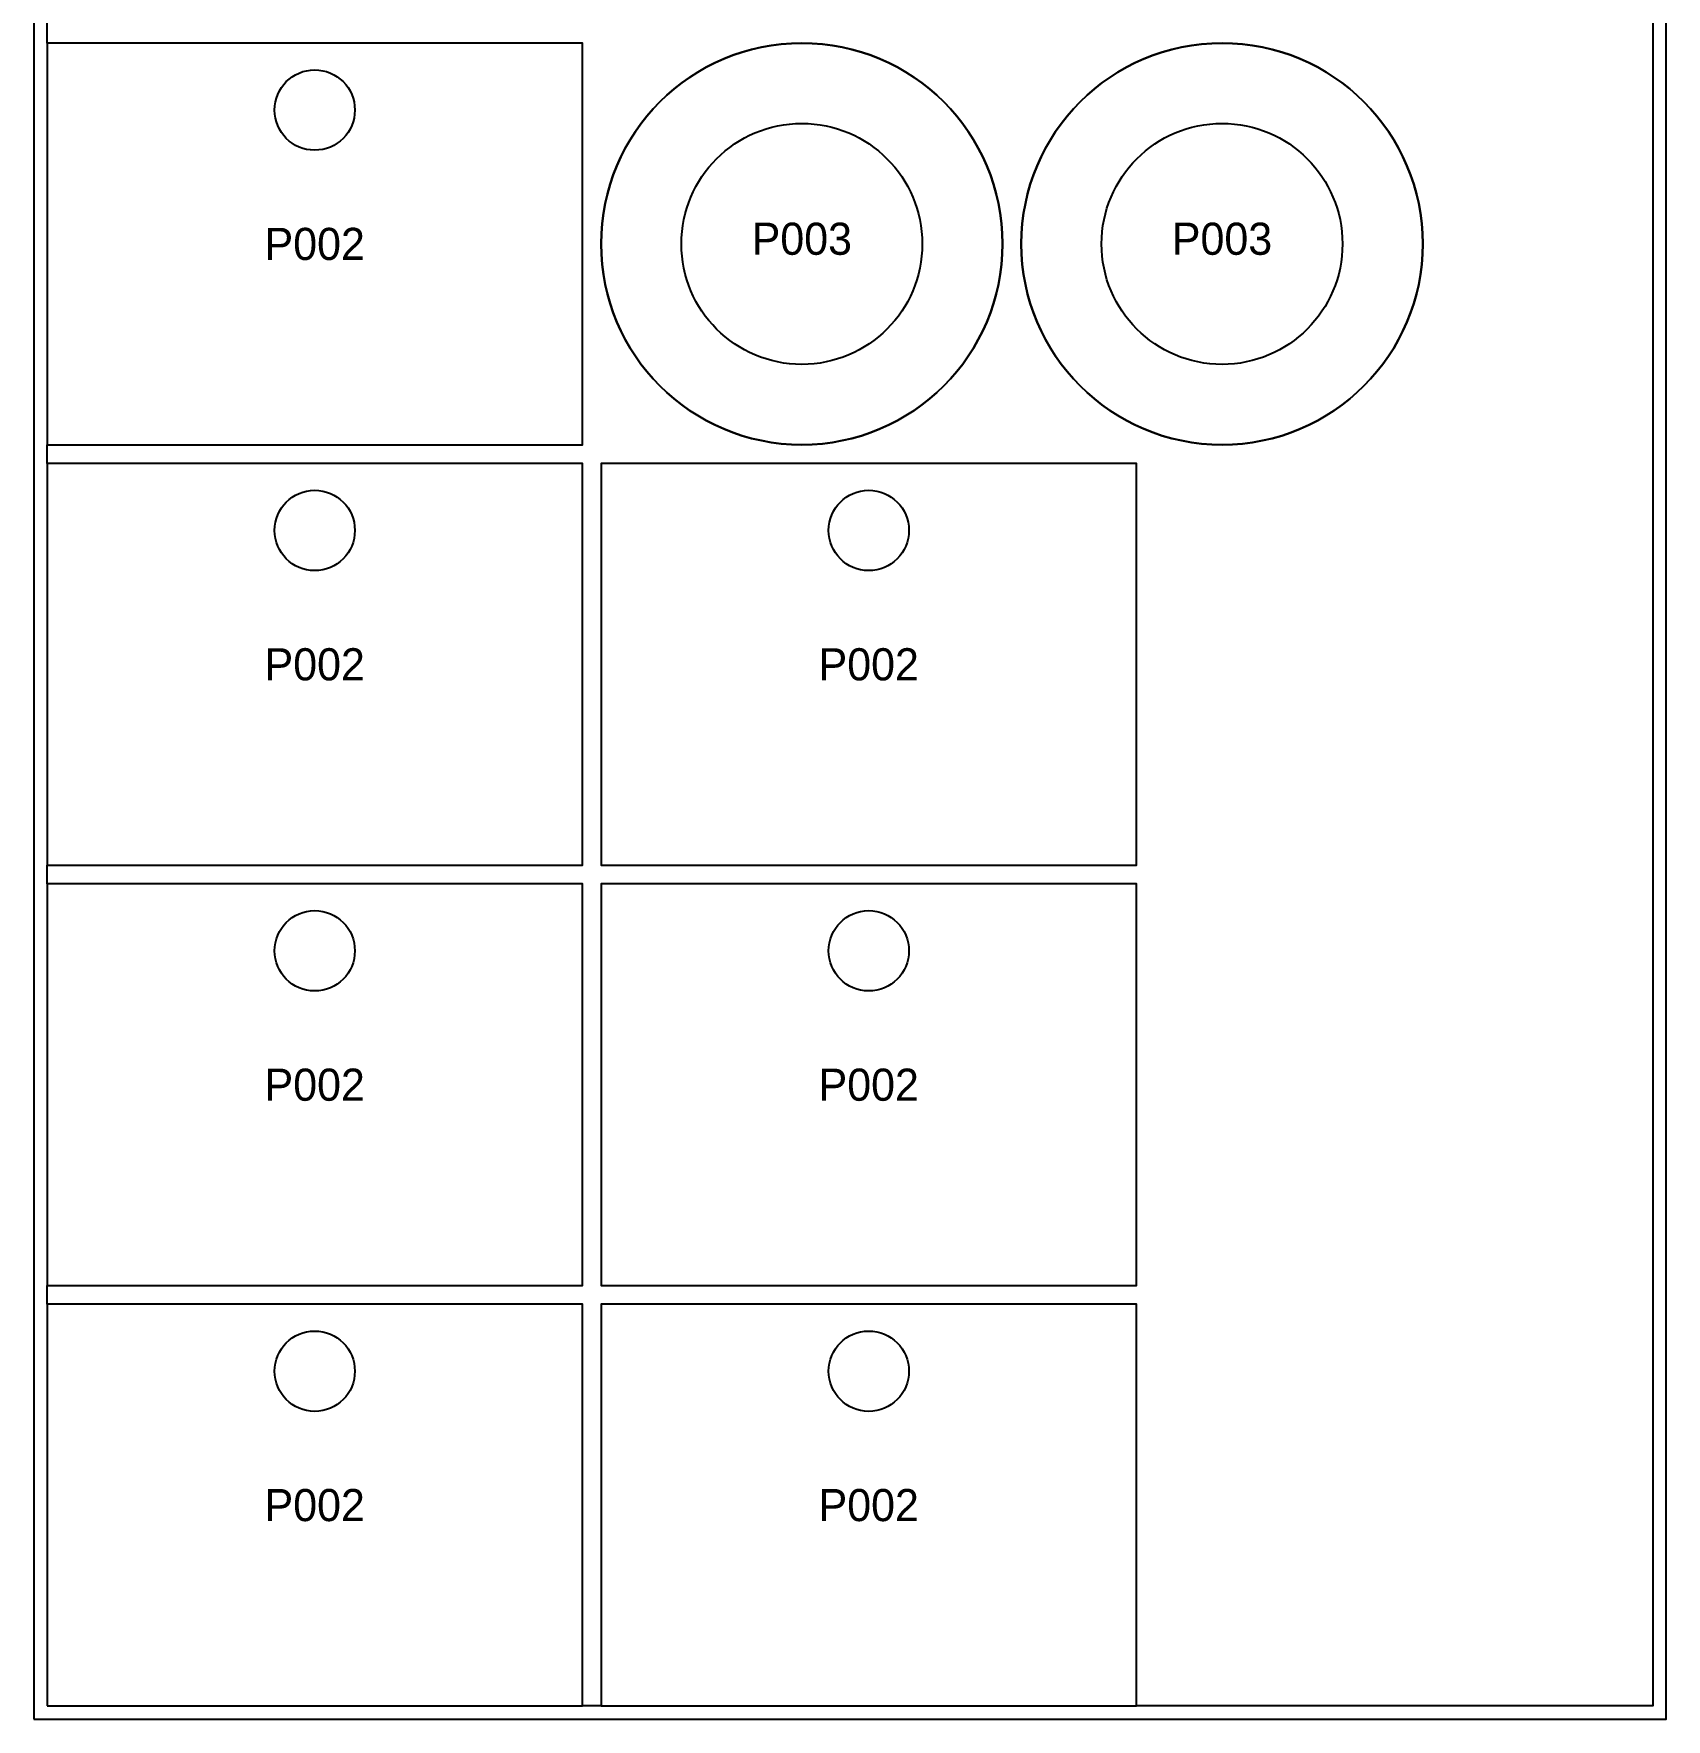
# Model space of a CAD drawing. Header units: millimetres. Extents: x -5 to 6500, y 0 to 2506.
# Drawn here: x 3960 to 5180, y 0 to 1259 of the extents above; entities that cross this region are included whole.
import ezdxf
from ezdxf.enums import TextEntityAlignment as Align

# ---------------------------------------------------------------- set-up
doc = ezdxf.new("R2010")
doc.units = ezdxf.units.MM
for name, color, linetype in [('CNC_BOUNDARY', 1, 'Continuous'), ('CUT', 7, 'Continuous'), ('ETCH', 2, 'Continuous'), ('OFFCUT', 4, 'Continuous')]:
    doc.layers.add(name, color=color, linetype=linetype)

msp = doc.modelspace()

# ---------------------------------------------------------------- linework, layer by layer
at = {"layer": 'CNC_BOUNDARY'}
msp.add_lwpolyline([(3960, 0), (5180, 0), (5180, 2440), (3960, 2440)], close=True, dxfattribs=at)
at = {"layer": 'CUT'}
for points in [[(3970, 952), (4370, 952), (4370, 1252), (3970, 1252), (3970, 952)], [(4684, 1102), (4683.8048, 1094.281), (4683.2256, 1086.6634), (4682.2717, 1079.1565), (4680.9525, 1071.7698), (4679.2776, 1064.5127), (4677.2563, 1057.3946), (4674.898, 1050.425), (4672.2123, 1043.6132), (4669.2084, 1036.9688), (4665.8958, 1030.5011), (4662.284, 1024.2195), (4658.3824, 1018.1336), (4654.2003, 1012.2526), (4649.7473, 1006.5861), (4645.0327, 1001.1434), (4640.066, 995.934), (4634.8566, 990.9673), (4629.4139, 986.2527), (4623.7474, 981.7997), (4617.8664, 977.6176), (4611.7805, 973.716), (4605.4989, 970.1042), (4599.0312, 966.7916), (4592.3868, 963.7877), (4585.575, 961.102), (4578.6054, 958.7437), (4571.4873, 956.7224), (4564.2302, 955.0475), (4556.8435, 953.7283), (4549.3366, 952.7744), (4541.719, 952.1952), (4534, 952), (4526.281, 952.1952), (4518.6634, 952.7744), (4511.1565, 953.7283), (4503.7698, 955.0475), (4496.5127, 956.7224), (4489.3946, 958.7437), (4482.425, 961.102), (4475.6132, 963.7877), (4468.9688, 966.7916), (4462.5011, 970.1042), (4456.2195, 973.716), (4450.1336, 977.6176), (4444.2526, 981.7997), (4438.5861, 986.2527), (4433.1434, 990.9673), (4427.934, 995.934), (4422.9673, 1001.1434), (4418.2527, 1006.5861), (4413.7997, 1012.2526), (4409.6176, 1018.1336), (4405.716, 1024.2195), (4402.1042, 1030.5011), (4398.7916, 1036.9688), (4395.7877, 1043.6132), (4393.102, 1050.425), (4390.7437, 1057.3946), (4388.7224, 1064.5127), (4387.0475, 1071.7698), (4385.7283, 1079.1565), (4384.7744, 1086.6634), (4384.1952, 1094.281), (4384, 1102), (4384.1952, 1109.719), (4384.7744, 1117.3366), (4385.7283, 1124.8435), (4387.0475, 1132.2302), (4388.7224, 1139.4873), (4390.7437, 1146.6054), (4393.102, 1153.575), (4395.7877, 1160.3868), (4398.7916, 1167.0312), (4402.1042, 1173.4989), (4405.716, 1179.7805), (4409.6176, 1185.8664), (4413.7997, 1191.7474), (4418.2527, 1197.4139), (4422.9673, 1202.8566), (4427.934, 1208.066), (4433.1434, 1213.0327), (4438.5861, 1217.7473), (4444.2526, 1222.2003), (4450.1336, 1226.3824), (4456.2195, 1230.284), (4462.5011, 1233.8958), (4468.9688, 1237.2084), (4475.6132, 1240.2123), (4482.425, 1242.898), (4489.3946, 1245.2563), (4496.5127, 1247.2776), (4503.7698, 1248.9525), (4511.1565, 1250.2717), (4518.6634, 1251.2256), (4526.281, 1251.8048), (4534, 1252), (4541.719, 1251.8048), (4549.3366, 1251.2256), (4556.8435, 1250.2717), (4564.2302, 1248.9525), (4571.4873, 1247.2776), (4578.6054, 1245.2563), (4585.575, 1242.898), (4592.3868, 1240.2123), (4599.0312, 1237.2084), (4605.4989, 1233.8958), (4611.7805, 1230.284), (4617.8664, 1226.3824), (4623.7474, 1222.2003), (4629.4139, 1217.7473), (4634.8566, 1213.0327), (4640.066, 1208.066), (4645.0327, 1202.8566), (4649.7473, 1197.4139), (4654.2003, 1191.7474), (4658.3824, 1185.8664), (4662.284, 1179.7805), (4665.8958, 1173.4989), (4669.2084, 1167.0312), (4672.2123, 1160.3868), (4674.898, 1153.575), (4677.2563, 1146.6054), (4679.2776, 1139.4873), (4680.9525, 1132.2302), (4682.2717, 1124.8435), (4683.2256, 1117.3366), (4683.8048, 1109.719), (4684, 1102)], [(4998, 1102), (4997.8048, 1094.281), (4997.2256, 1086.6634), (4996.2717, 1079.1565), (4994.9525, 1071.7698), (4993.2776, 1064.5127), (4991.2563, 1057.3946), (4988.898, 1050.425), (4986.2123, 1043.6132), (4983.2084, 1036.9688), (4979.8958, 1030.5011), (4976.284, 1024.2195), (4972.3824, 1018.1336), (4968.2003, 1012.2526), (4963.7473, 1006.5861), (4959.0327, 1001.1434), (4954.066, 995.934), (4948.8566, 990.9673), (4943.4139, 986.2527), (4937.7474, 981.7997), (4931.8664, 977.6176), (4925.7805, 973.716), (4919.4989, 970.1042), (4913.0312, 966.7916), (4906.3868, 963.7877), (4899.575, 961.102), (4892.6054, 958.7437), (4885.4873, 956.7224), (4878.2302, 955.0475), (4870.8435, 953.7283), (4863.3366, 952.7744), (4855.719, 952.1952), (4848, 952), (4840.281, 952.1952), (4832.6634, 952.7744), (4825.1565, 953.7283), (4817.7698, 955.0475), (4810.5127, 956.7224), (4803.3946, 958.7437), (4796.425, 961.102), (4789.6132, 963.7877), (4782.9688, 966.7916), (4776.5011, 970.1042), (4770.2195, 973.716), (4764.1336, 977.6176), (4758.2526, 981.7997), (4752.5861, 986.2527), (4747.1434, 990.9673), (4741.934, 995.934), (4736.9673, 1001.1434), (4732.2527, 1006.5861), (4727.7997, 1012.2526), (4723.6176, 1018.1336), (4719.716, 1024.2195), (4716.1042, 1030.5011), (4712.7916, 1036.9688), (4709.7877, 1043.6132), (4707.102, 1050.425), (4704.7437, 1057.3946), (4702.7224, 1064.5127), (4701.0475, 1071.7698), (4699.7283, 1079.1565), (4698.7744, 1086.6634), (4698.1952, 1094.281), (4698, 1102), (4698.1952, 1109.719), (4698.7744, 1117.3366), (4699.7283, 1124.8435), (4701.0475, 1132.2302), (4702.7224, 1139.4873), (4704.7437, 1146.6054), (4707.102, 1153.575), (4709.7877, 1160.3868), (4712.7916, 1167.0312), (4716.1042, 1173.4989), (4719.716, 1179.7805), (4723.6176, 1185.8664), (4727.7997, 1191.7474), (4732.2527, 1197.4139), (4736.9673, 1202.8566), (4741.934, 1208.066), (4747.1434, 1213.0327), (4752.5861, 1217.7473), (4758.2526, 1222.2003), (4764.1336, 1226.3824), (4770.2195, 1230.284), (4776.5011, 1233.8958), (4782.9688, 1237.2084), (4789.6132, 1240.2123), (4796.425, 1242.898), (4803.3946, 1245.2563), (4810.5127, 1247.2776), (4817.7698, 1248.9525), (4825.1565, 1250.2717), (4832.6634, 1251.2256), (4840.281, 1251.8048), (4848, 1252), (4855.719, 1251.8048), (4863.3366, 1251.2256), (4870.8435, 1250.2717), (4878.2302, 1248.9525), (4885.4873, 1247.2776), (4892.6054, 1245.2563), (4899.575, 1242.898), (4906.3868, 1240.2123), (4913.0312, 1237.2084), (4919.4989, 1233.8958), (4925.7805, 1230.284), (4931.8664, 1226.3824), (4937.7474, 1222.2003), (4943.4139, 1217.7473), (4948.8566, 1213.0327), (4954.066, 1208.066), (4959.0327, 1202.8566), (4963.7473, 1197.4139), (4968.2003, 1191.7474), (4972.3824, 1185.8664), (4976.284, 1179.7805), (4979.8958, 1173.4989), (4983.2084, 1167.0312), (4986.2123, 1160.3868), (4988.898, 1153.575), (4991.2563, 1146.6054), (4993.2776, 1139.4873), (4994.9525, 1132.2302), (4996.2717, 1124.8435), (4997.2256, 1117.3366), (4997.8048, 1109.719), (4998, 1102)], [(4200, 1202), (4199.8451, 1198.9327), (4199.3905, 1195.954), (4198.6513, 1193.0789), (4197.6425, 1190.3226), (4196.3792, 1187.7002), (4194.8765, 1185.2267), (4193.1495, 1182.9172), (4191.2132, 1180.7868), (4189.0828, 1178.8505), (4186.7733, 1177.1235), (4184.2998, 1175.6208), (4181.6774, 1174.3575), (4178.9211, 1173.3487), (4176.046, 1172.6095), (4173.0673, 1172.1549), (4170, 1172), (4166.9327, 1172.1549), (4163.954, 1172.6095), (4161.0789, 1173.3487), (4158.3226, 1174.3575), (4155.7002, 1175.6208), (4153.2267, 1177.1235), (4150.9172, 1178.8505), (4148.7868, 1180.7868), (4146.8505, 1182.9172), (4145.1235, 1185.2267), (4143.6208, 1187.7002), (4142.3575, 1190.3226), (4141.3487, 1193.0789), (4140.6095, 1195.954), (4140.1549, 1198.9327), (4140, 1202), (4140.1549, 1205.0673), (4140.6095, 1208.046), (4141.3487, 1210.9211), (4142.3575, 1213.6774), (4143.6208, 1216.2998), (4145.1235, 1218.7733), (4146.8505, 1221.0828), (4148.7868, 1223.2132), (4150.9172, 1225.1495), (4153.2267, 1226.8765), (4155.7002, 1228.3792), (4158.3226, 1229.6425), (4161.0789, 1230.6513), (4163.954, 1231.3905), (4166.9327, 1231.8451), (4170, 1232), (4173.0673, 1231.8451), (4176.046, 1231.3905), (4178.9211, 1230.6513), (4181.6774, 1229.6425), (4184.2998, 1228.3792), (4186.7733, 1226.8765), (4189.0828, 1225.1495), (4191.2132, 1223.2132), (4193.1495, 1221.0828), (4194.8765, 1218.7733), (4196.3792, 1216.2998), (4197.6425, 1213.6774), (4198.6513, 1210.9211), (4199.3905, 1208.046), (4199.8451, 1205.0673), (4200, 1202)], [(4624, 1102), (4623.8829, 1097.3686), (4623.5353, 1092.798), (4622.963, 1088.2939), (4622.1715, 1083.8619), (4621.1666, 1079.5076), (4619.9538, 1075.2368), (4618.5388, 1071.055), (4616.9274, 1066.9679), (4615.125, 1062.9813), (4613.1375, 1059.1007), (4610.9704, 1055.3317), (4608.6294, 1051.6801), (4606.1202, 1048.1516), (4603.4484, 1044.7516), (4600.6196, 1041.486), (4597.6396, 1038.3604), (4594.514, 1035.3804), (4591.2484, 1032.5516), (4587.8484, 1029.8798), (4584.3199, 1027.3706), (4580.6683, 1025.0296), (4576.8993, 1022.8625), (4573.0187, 1020.875), (4569.0321, 1019.0726), (4564.945, 1017.4612), (4560.7632, 1016.0462), (4556.4924, 1014.8334), (4552.1381, 1013.8285), (4547.7061, 1013.037), (4543.202, 1012.4647), (4538.6314, 1012.1171), (4534, 1012), (4529.3686, 1012.1171), (4524.798, 1012.4647), (4520.2939, 1013.037), (4515.8619, 1013.8285), (4511.5076, 1014.8334), (4507.2368, 1016.0462), (4503.055, 1017.4612), (4498.9679, 1019.0726), (4494.9813, 1020.875), (4491.1007, 1022.8625), (4487.3317, 1025.0296), (4483.6801, 1027.3706), (4480.1516, 1029.8798), (4476.7516, 1032.5516), (4473.486, 1035.3804), (4470.3604, 1038.3604), (4467.3804, 1041.486), (4464.5516, 1044.7516), (4461.8798, 1048.1516), (4459.3706, 1051.6801), (4457.0296, 1055.3317), (4454.8625, 1059.1007), (4452.875, 1062.9813), (4451.0726, 1066.9679), (4449.4612, 1071.055), (4448.0462, 1075.2368), (4446.8334, 1079.5076), (4445.8285, 1083.8619), (4445.037, 1088.2939), (4444.4647, 1092.798), (4444.1171, 1097.3686), (4444, 1102), (4444.1171, 1106.6314), (4444.4647, 1111.202), (4445.037, 1115.7061), (4445.8285, 1120.1381), (4446.8334, 1124.4924), (4448.0462, 1128.7632), (4449.4612, 1132.945), (4451.0726, 1137.0321), (4452.875, 1141.0187), (4454.8625, 1144.8993), (4457.0296, 1148.6683), (4459.3706, 1152.3199), (4461.8798, 1155.8484), (4464.5516, 1159.2484), (4467.3804, 1162.514), (4470.3604, 1165.6396), (4473.486, 1168.6196), (4476.7516, 1171.4484), (4480.1516, 1174.1202), (4483.6801, 1176.6294), (4487.3317, 1178.9704), (4491.1007, 1181.1375), (4494.9813, 1183.125), (4498.9679, 1184.9274), (4503.055, 1186.5388), (4507.2368, 1187.9538), (4511.5076, 1189.1666), (4515.8619, 1190.1715), (4520.2939, 1190.963), (4524.798, 1191.5353), (4529.3686, 1191.8829), (4534, 1192), (4538.6314, 1191.8829), (4543.202, 1191.5353), (4547.7061, 1190.963), (4552.1381, 1190.1715), (4556.4924, 1189.1666), (4560.7632, 1187.9538), (4564.945, 1186.5388), (4569.0321, 1184.9274), (4573.0187, 1183.125), (4576.8993, 1181.1375), (4580.6683, 1178.9704), (4584.3199, 1176.6294), (4587.8484, 1174.1202), (4591.2484, 1171.4484), (4594.514, 1168.6196), (4597.6396, 1165.6396), (4600.6196, 1162.514), (4603.4484, 1159.2484), (4606.1202, 1155.8484), (4608.6294, 1152.3199), (4610.9704, 1148.6683), (4613.1375, 1144.8993), (4615.125, 1141.0187), (4616.9274, 1137.0321), (4618.5388, 1132.945), (4619.9538, 1128.7632), (4621.1666, 1124.4924), (4622.1715, 1120.1381), (4622.963, 1115.7061), (4623.5353, 1111.202), (4623.8829, 1106.6314), (4624, 1102)], [(4938, 1102), (4937.8829, 1097.3686), (4937.5353, 1092.798), (4936.963, 1088.2939), (4936.1715, 1083.8619), (4935.1666, 1079.5076), (4933.9538, 1075.2368), (4932.5388, 1071.055), (4930.9274, 1066.9679), (4929.125, 1062.9813), (4927.1375, 1059.1007), (4924.9704, 1055.3317), (4922.6294, 1051.6801), (4920.1202, 1048.1516), (4917.4484, 1044.7516), (4914.6196, 1041.486), (4911.6396, 1038.3604), (4908.514, 1035.3804), (4905.2484, 1032.5516), (4901.8484, 1029.8798), (4898.3199, 1027.3706), (4894.6683, 1025.0296), (4890.8993, 1022.8625), (4887.0187, 1020.875), (4883.0321, 1019.0726), (4878.945, 1017.4612), (4874.7632, 1016.0462), (4870.4924, 1014.8334), (4866.1381, 1013.8285), (4861.7061, 1013.037), (4857.202, 1012.4647), (4852.6314, 1012.1171), (4848, 1012), (4843.3686, 1012.1171), (4838.798, 1012.4647), (4834.2939, 1013.037), (4829.8619, 1013.8285), (4825.5076, 1014.8334), (4821.2368, 1016.0462), (4817.055, 1017.4612), (4812.9679, 1019.0726), (4808.9813, 1020.875), (4805.1007, 1022.8625), (4801.3317, 1025.0296), (4797.6801, 1027.3706), (4794.1516, 1029.8798), (4790.7516, 1032.5516), (4787.486, 1035.3804), (4784.3604, 1038.3604), (4781.3804, 1041.486), (4778.5516, 1044.7516), (4775.8798, 1048.1516), (4773.3706, 1051.6801), (4771.0296, 1055.3317), (4768.8625, 1059.1007), (4766.875, 1062.9813), (4765.0726, 1066.9679), (4763.4612, 1071.055), (4762.0462, 1075.2368), (4760.8334, 1079.5076), (4759.8285, 1083.8619), (4759.037, 1088.2939), (4758.4647, 1092.798), (4758.1171, 1097.3686), (4758, 1102), (4758.1171, 1106.6314), (4758.4647, 1111.202), (4759.037, 1115.7061), (4759.8285, 1120.1381), (4760.8334, 1124.4924), (4762.0462, 1128.7632), (4763.4612, 1132.945), (4765.0726, 1137.0321), (4766.875, 1141.0187), (4768.8625, 1144.8993), (4771.0296, 1148.6683), (4773.3706, 1152.3199), (4775.8798, 1155.8484), (4778.5516, 1159.2484), (4781.3804, 1162.514), (4784.3604, 1165.6396), (4787.486, 1168.6196), (4790.7516, 1171.4484), (4794.1516, 1174.1202), (4797.6801, 1176.6294), (4801.3317, 1178.9704), (4805.1007, 1181.1375), (4808.9813, 1183.125), (4812.9679, 1184.9274), (4817.055, 1186.5388), (4821.2368, 1187.9538), (4825.5076, 1189.1666), (4829.8619, 1190.1715), (4834.2939, 1190.963), (4838.798, 1191.5353), (4843.3686, 1191.8829), (4848, 1192), (4852.6314, 1191.8829), (4857.202, 1191.5353), (4861.7061, 1190.963), (4866.1381, 1190.1715), (4870.4924, 1189.1666), (4874.7632, 1187.9538), (4878.945, 1186.5388), (4883.0321, 1184.9274), (4887.0187, 1183.125), (4890.8993, 1181.1375), (4894.6683, 1178.9704), (4898.3199, 1176.6294), (4901.8484, 1174.1202), (4905.2484, 1171.4484), (4908.514, 1168.6196), (4911.6396, 1165.6396), (4914.6196, 1162.514), (4917.4484, 1159.2484), (4920.1202, 1155.8484), (4922.6294, 1152.3199), (4924.9704, 1148.6683), (4927.1375, 1144.8993), (4929.125, 1141.0187), (4930.9274, 1137.0321), (4932.5388, 1132.945), (4933.9538, 1128.7632), (4935.1666, 1124.4924), (4936.1715, 1120.1381), (4936.963, 1115.7061), (4937.5353, 1111.202), (4937.8829, 1106.6314), (4938, 1102)], [(3970, 638), (4370, 638), (4370, 938), (3970, 938), (3970, 638)], [(4384, 638), (4784, 638), (4784, 938), (4384, 938), (4384, 638)], [(4200, 888), (4199.8451, 884.9327), (4199.3905, 881.954), (4198.6513, 879.0789), (4197.6425, 876.3226), (4196.3792, 873.7002), (4194.8765, 871.2267), (4193.1495, 868.9172), (4191.2132, 866.7868), (4189.0828, 864.8505), (4186.7733, 863.1235), (4184.2998, 861.6208), (4181.6774, 860.3575), (4178.9211, 859.3487), (4176.046, 858.6095), (4173.0673, 858.1549), (4170, 858), (4166.9327, 858.1549), (4163.954, 858.6095), (4161.0789, 859.3487), (4158.3226, 860.3575), (4155.7002, 861.6208), (4153.2267, 863.1235), (4150.9172, 864.8505), (4148.7868, 866.7868), (4146.8505, 868.9172), (4145.1235, 871.2267), (4143.6208, 873.7002), (4142.3575, 876.3226), (4141.3487, 879.0789), (4140.6095, 881.954), (4140.1549, 884.9327), (4140, 888), (4140.1549, 891.0673), (4140.6095, 894.046), (4141.3487, 896.9211), (4142.3575, 899.6774), (4143.6208, 902.2998), (4145.1235, 904.7733), (4146.8505, 907.0828), (4148.7868, 909.2132), (4150.9172, 911.1495), (4153.2267, 912.8765), (4155.7002, 914.3792), (4158.3226, 915.6425), (4161.0789, 916.6513), (4163.954, 917.3905), (4166.9327, 917.8451), (4170, 918), (4173.0673, 917.8451), (4176.046, 917.3905), (4178.9211, 916.6513), (4181.6774, 915.6425), (4184.2998, 914.3792), (4186.7733, 912.8765), (4189.0828, 911.1495), (4191.2132, 909.2132), (4193.1495, 907.0828), (4194.8765, 904.7733), (4196.3792, 902.2998), (4197.6425, 899.6774), (4198.6513, 896.9211), (4199.3905, 894.046), (4199.8451, 891.0673), (4200, 888)], [(4614, 888), (4613.8451, 884.9327), (4613.3905, 881.954), (4612.6513, 879.0789), (4611.6425, 876.3226), (4610.3792, 873.7002), (4608.8765, 871.2267), (4607.1495, 868.9172), (4605.2132, 866.7868), (4603.0828, 864.8505), (4600.7733, 863.1235), (4598.2998, 861.6208), (4595.6774, 860.3575), (4592.9211, 859.3487), (4590.046, 858.6095), (4587.0673, 858.1549), (4584, 858), (4580.9327, 858.1549), (4577.954, 858.6095), (4575.0789, 859.3487), (4572.3226, 860.3575), (4569.7002, 861.6208), (4567.2267, 863.1235), (4564.9172, 864.8505), (4562.7868, 866.7868), (4560.8505, 868.9172), (4559.1235, 871.2267), (4557.6208, 873.7002), (4556.3575, 876.3226), (4555.3487, 879.0789), (4554.6095, 881.954), (4554.1549, 884.9327), (4554, 888), (4554.1549, 891.0673), (4554.6095, 894.046), (4555.3487, 896.9211), (4556.3575, 899.6774), (4557.6208, 902.2998), (4559.1235, 904.7733), (4560.8505, 907.0828), (4562.7868, 909.2132), (4564.9172, 911.1495), (4567.2267, 912.8765), (4569.7002, 914.3792), (4572.3226, 915.6425), (4575.0789, 916.6513), (4577.954, 917.3905), (4580.9327, 917.8451), (4584, 918), (4587.0673, 917.8451), (4590.046, 917.3905), (4592.9211, 916.6513), (4595.6774, 915.6425), (4598.2998, 914.3792), (4600.7733, 912.8765), (4603.0828, 911.1495), (4605.2132, 909.2132), (4607.1495, 907.0828), (4608.8765, 904.7733), (4610.3792, 902.2998), (4611.6425, 899.6774), (4612.6513, 896.9211), (4613.3905, 894.046), (4613.8451, 891.0673), (4614, 888)], [(3970, 324), (4370, 324), (4370, 624), (3970, 624), (3970, 324)], [(4384, 324), (4784, 324), (4784, 624), (4384, 624), (4384, 324)], [(4200, 574), (4199.8451, 570.9327), (4199.3905, 567.954), (4198.6513, 565.0789), (4197.6425, 562.3226), (4196.3792, 559.7002), (4194.8765, 557.2267), (4193.1495, 554.9172), (4191.2132, 552.7868), (4189.0828, 550.8505), (4186.7733, 549.1235), (4184.2998, 547.6208), (4181.6774, 546.3575), (4178.9211, 545.3487), (4176.046, 544.6095), (4173.0673, 544.1549), (4170, 544), (4166.9327, 544.1549), (4163.954, 544.6095), (4161.0789, 545.3487), (4158.3226, 546.3575), (4155.7002, 547.6208), (4153.2267, 549.1235), (4150.9172, 550.8505), (4148.7868, 552.7868), (4146.8505, 554.9172), (4145.1235, 557.2267), (4143.6208, 559.7002), (4142.3575, 562.3226), (4141.3487, 565.0789), (4140.6095, 567.954), (4140.1549, 570.9327), (4140, 574), (4140.1549, 577.0673), (4140.6095, 580.046), (4141.3487, 582.9211), (4142.3575, 585.6774), (4143.6208, 588.2998), (4145.1235, 590.7733), (4146.8505, 593.0828), (4148.7868, 595.2132), (4150.9172, 597.1495), (4153.2267, 598.8765), (4155.7002, 600.3792), (4158.3226, 601.6425), (4161.0789, 602.6513), (4163.954, 603.3905), (4166.9327, 603.8451), (4170, 604), (4173.0673, 603.8451), (4176.046, 603.3905), (4178.9211, 602.6513), (4181.6774, 601.6425), (4184.2998, 600.3792), (4186.7733, 598.8765), (4189.0828, 597.1495), (4191.2132, 595.2132), (4193.1495, 593.0828), (4194.8765, 590.7733), (4196.3792, 588.2998), (4197.6425, 585.6774), (4198.6513, 582.9211), (4199.3905, 580.046), (4199.8451, 577.0673), (4200, 574)], [(4614, 574), (4613.8451, 570.9327), (4613.3905, 567.954), (4612.6513, 565.0789), (4611.6425, 562.3226), (4610.3792, 559.7002), (4608.8765, 557.2267), (4607.1495, 554.9172), (4605.2132, 552.7868), (4603.0828, 550.8505), (4600.7733, 549.1235), (4598.2998, 547.6208), (4595.6774, 546.3575), (4592.9211, 545.3487), (4590.046, 544.6095), (4587.0673, 544.1549), (4584, 544), (4580.9327, 544.1549), (4577.954, 544.6095), (4575.0789, 545.3487), (4572.3226, 546.3575), (4569.7002, 547.6208), (4567.2267, 549.1235), (4564.9172, 550.8505), (4562.7868, 552.7868), (4560.8505, 554.9172), (4559.1235, 557.2267), (4557.6208, 559.7002), (4556.3575, 562.3226), (4555.3487, 565.0789), (4554.6095, 567.954), (4554.1549, 570.9327), (4554, 574), (4554.1549, 577.0673), (4554.6095, 580.046), (4555.3487, 582.9211), (4556.3575, 585.6774), (4557.6208, 588.2998), (4559.1235, 590.7733), (4560.8505, 593.0828), (4562.7868, 595.2132), (4564.9172, 597.1495), (4567.2267, 598.8765), (4569.7002, 600.3792), (4572.3226, 601.6425), (4575.0789, 602.6513), (4577.954, 603.3905), (4580.9327, 603.8451), (4584, 604), (4587.0673, 603.8451), (4590.046, 603.3905), (4592.9211, 602.6513), (4595.6774, 601.6425), (4598.2998, 600.3792), (4600.7733, 598.8765), (4603.0828, 597.1495), (4605.2132, 595.2132), (4607.1495, 593.0828), (4608.8765, 590.7733), (4610.3792, 588.2998), (4611.6425, 585.6774), (4612.6513, 582.9211), (4613.3905, 580.046), (4613.8451, 577.0673), (4614, 574)], [(3970, 10), (4370, 10), (4370, 310), (3970, 310), (3970, 10)], [(4384, 10), (4784, 10), (4784, 310), (4384, 310), (4384, 10)], [(4200, 260), (4199.8451, 256.9327), (4199.3905, 253.954), (4198.6513, 251.0789), (4197.6425, 248.3226), (4196.3792, 245.7002), (4194.8765, 243.2267), (4193.1495, 240.9172), (4191.2132, 238.7868), (4189.0828, 236.8505), (4186.7733, 235.1235), (4184.2998, 233.6208), (4181.6774, 232.3575), (4178.9211, 231.3487), (4176.046, 230.6095), (4173.0673, 230.1549), (4170, 230), (4166.9327, 230.1549), (4163.954, 230.6095), (4161.0789, 231.3487), (4158.3226, 232.3575), (4155.7002, 233.6208), (4153.2267, 235.1235), (4150.9172, 236.8505), (4148.7868, 238.7868), (4146.8505, 240.9172), (4145.1235, 243.2267), (4143.6208, 245.7002), (4142.3575, 248.3226), (4141.3487, 251.0789), (4140.6095, 253.954), (4140.1549, 256.9327), (4140, 260), (4140.1549, 263.0673), (4140.6095, 266.046), (4141.3487, 268.9211), (4142.3575, 271.6774), (4143.6208, 274.2998), (4145.1235, 276.7733), (4146.8505, 279.0828), (4148.7868, 281.2132), (4150.9172, 283.1495), (4153.2267, 284.8765), (4155.7002, 286.3792), (4158.3226, 287.6425), (4161.0789, 288.6513), (4163.954, 289.3905), (4166.9327, 289.8451), (4170, 290), (4173.0673, 289.8451), (4176.046, 289.3905), (4178.9211, 288.6513), (4181.6774, 287.6425), (4184.2998, 286.3792), (4186.7733, 284.8765), (4189.0828, 283.1495), (4191.2132, 281.2132), (4193.1495, 279.0828), (4194.8765, 276.7733), (4196.3792, 274.2998), (4197.6425, 271.6774), (4198.6513, 268.9211), (4199.3905, 266.046), (4199.8451, 263.0673), (4200, 260)], [(4614, 260), (4613.8451, 256.9327), (4613.3905, 253.954), (4612.6513, 251.0789), (4611.6425, 248.3226), (4610.3792, 245.7002), (4608.8765, 243.2267), (4607.1495, 240.9172), (4605.2132, 238.7868), (4603.0828, 236.8505), (4600.7733, 235.1235), (4598.2998, 233.6208), (4595.6774, 232.3575), (4592.9211, 231.3487), (4590.046, 230.6095), (4587.0673, 230.1549), (4584, 230), (4580.9327, 230.1549), (4577.954, 230.6095), (4575.0789, 231.3487), (4572.3226, 232.3575), (4569.7002, 233.6208), (4567.2267, 235.1235), (4564.9172, 236.8505), (4562.7868, 238.7868), (4560.8505, 240.9172), (4559.1235, 243.2267), (4557.6208, 245.7002), (4556.3575, 248.3226), (4555.3487, 251.0789), (4554.6095, 253.954), (4554.1549, 256.9327), (4554, 260), (4554.1549, 263.0673), (4554.6095, 266.046), (4555.3487, 268.9211), (4556.3575, 271.6774), (4557.6208, 274.2998), (4559.1235, 276.7733), (4560.8505, 279.0828), (4562.7868, 281.2132), (4564.9172, 283.1495), (4567.2267, 284.8765), (4569.7002, 286.3792), (4572.3226, 287.6425), (4575.0789, 288.6513), (4577.954, 289.3905), (4580.9327, 289.8451), (4584, 290), (4587.0673, 289.8451), (4590.046, 289.3905), (4592.9211, 288.6513), (4595.6774, 287.6425), (4598.2998, 286.3792), (4600.7733, 284.8765), (4603.0828, 283.1495), (4605.2132, 281.2132), (4607.1495, 279.0828), (4608.8765, 276.7733), (4610.3792, 274.2998), (4611.6425, 271.6774), (4612.6513, 268.9211), (4613.3905, 266.046), (4613.8451, 263.0673), (4614, 260)]]:
    msp.add_lwpolyline(points, close=True, dxfattribs=at)
at = {"layer": 'OFFCUT'}
msp.add_lwpolyline([(5170, 2430), (5170, 10), (4784, 10), (4784, 310), (4384, 310), (4384, 10), (4370, 10), (4370, 310), (3970, 310), (3970, 324), (4370, 324), (4370, 624), (3970, 624), (3970, 638), (4370, 638), (4370, 938), (3970, 938), (3970, 952), (4370, 952), (4370, 1252), (3970, 1252), (3970, 1416)], dxfattribs=at)
for points in [[(4682.2717, 1079.1565), (4683.2256, 1086.6634), (4683.8048, 1094.281), (4684, 1102), (4683.8048, 1109.719), (4683.2256, 1117.3366), (4682.2717, 1124.8435), (4680.9525, 1132.2302), (4679.2776, 1139.4873), (4677.2563, 1146.6054), (4674.898, 1153.575), (4672.2123, 1160.3868), (4669.2084, 1167.0312), (4665.8958, 1173.4989), (4662.284, 1179.7805), (4658.3824, 1185.8664), (4654.2003, 1191.7474), (4649.7473, 1197.4139), (4645.0327, 1202.8566), (4640.066, 1208.066), (4634.8566, 1213.0327), (4629.4139, 1217.7473), (4623.7474, 1222.2003), (4617.8664, 1226.3824), (4611.7805, 1230.284), (4605.4989, 1233.8958), (4599.0312, 1237.2084), (4592.3868, 1240.2123), (4585.575, 1242.898), (4578.6054, 1245.2563), (4571.4873, 1247.2776), (4564.2302, 1248.9525), (4556.8435, 1250.2717), (4549.3366, 1251.2256), (4541.719, 1251.8048), (4534, 1252), (4526.281, 1251.8048), (4518.6634, 1251.2256), (4511.1565, 1250.2717), (4503.7698, 1248.9525), (4496.5127, 1247.2776), (4489.3946, 1245.2563), (4482.425, 1242.898), (4475.6132, 1240.2123), (4468.9688, 1237.2084), (4462.5011, 1233.8958), (4456.2195, 1230.284), (4450.1336, 1226.3824), (4444.2526, 1222.2003), (4438.5861, 1217.7473), (4433.1434, 1213.0327), (4427.934, 1208.066), (4422.9673, 1202.8566), (4418.2527, 1197.4139), (4413.7997, 1191.7474), (4409.6176, 1185.8664), (4405.716, 1179.7805), (4402.1042, 1173.4989), (4398.7916, 1167.0312), (4395.7877, 1160.3868), (4393.102, 1153.575), (4390.7437, 1146.6054), (4388.7224, 1139.4873), (4387.0475, 1132.2302), (4385.7283, 1124.8435), (4384.7744, 1117.3366), (4384.1952, 1109.719), (4384, 1102), (4384.1952, 1094.281), (4384.7744, 1086.6634), (4385.7283, 1079.1565), (4387.0475, 1071.7698), (4388.7224, 1064.5127), (4390.7437, 1057.3946), (4393.102, 1050.425), (4395.7877, 1043.6132), (4398.7916, 1036.9688), (4402.1042, 1030.5011), (4405.716, 1024.2195), (4409.6176, 1018.1336), (4413.7997, 1012.2526), (4418.2527, 1006.5861), (4422.9673, 1001.1434), (4427.934, 995.934), (4433.1434, 990.9673), (4438.5861, 986.2527), (4444.2526, 981.7997), (4450.1336, 977.6176), (4456.2195, 973.716), (4462.5011, 970.1042), (4468.9688, 966.7916), (4475.6132, 963.7877), (4482.425, 961.102), (4489.3946, 958.7437), (4496.5127, 956.7224), (4503.7698, 955.0475), (4511.1565, 953.7283), (4518.6634, 952.7744), (4526.281, 952.1952), (4534, 952), (4541.719, 952.1952), (4549.3366, 952.7744), (4556.8435, 953.7283), (4564.2302, 955.0475), (4571.4873, 956.7224), (4578.6054, 958.7437), (4585.575, 961.102), (4592.3868, 963.7877), (4599.0312, 966.7916), (4605.4989, 970.1042), (4611.7805, 973.716), (4617.8664, 977.6176), (4623.7474, 981.7997), (4629.4139, 986.2527), (4634.8566, 990.9673), (4640.066, 995.934), (4645.0327, 1001.1434), (4649.7473, 1006.5861), (4654.2003, 1012.2526), (4658.3824, 1018.1336), (4662.284, 1024.2195), (4665.8958, 1030.5011), (4669.2084, 1036.9688), (4672.2123, 1043.6132), (4674.898, 1050.425), (4677.2563, 1057.3946), (4679.2776, 1064.5127), (4680.9525, 1071.7698), (4682.2717, 1079.1565)], [(4996.2717, 1079.1565), (4997.2256, 1086.6634), (4997.8048, 1094.281), (4998, 1102), (4997.8048, 1109.719), (4997.2256, 1117.3366), (4996.2717, 1124.8435), (4994.9525, 1132.2302), (4993.2776, 1139.4873), (4991.2563, 1146.6054), (4988.898, 1153.575), (4986.2123, 1160.3868), (4983.2084, 1167.0312), (4979.8958, 1173.4989), (4976.284, 1179.7805), (4972.3824, 1185.8664), (4968.2003, 1191.7474), (4963.7473, 1197.4139), (4959.0327, 1202.8566), (4954.066, 1208.066), (4948.8566, 1213.0327), (4943.4139, 1217.7473), (4937.7474, 1222.2003), (4931.8664, 1226.3824), (4925.7805, 1230.284), (4919.4989, 1233.8958), (4913.0312, 1237.2084), (4906.3868, 1240.2123), (4899.575, 1242.898), (4892.6054, 1245.2563), (4885.4873, 1247.2776), (4878.2302, 1248.9525), (4870.8435, 1250.2717), (4863.3366, 1251.2256), (4855.719, 1251.8048), (4848, 1252), (4840.281, 1251.8048), (4832.6634, 1251.2256), (4825.1565, 1250.2717), (4817.7698, 1248.9525), (4810.5127, 1247.2776), (4803.3946, 1245.2563), (4796.425, 1242.898), (4789.6132, 1240.2123), (4782.9688, 1237.2084), (4776.5011, 1233.8958), (4770.2195, 1230.284), (4764.1336, 1226.3824), (4758.2526, 1222.2003), (4752.5861, 1217.7473), (4747.1434, 1213.0327), (4741.934, 1208.066), (4736.9673, 1202.8566), (4732.2527, 1197.4139), (4727.7997, 1191.7474), (4723.6176, 1185.8664), (4719.716, 1179.7805), (4716.1042, 1173.4989), (4712.7916, 1167.0312), (4709.7877, 1160.3868), (4707.102, 1153.575), (4704.7437, 1146.6054), (4702.7224, 1139.4873), (4701.0475, 1132.2302), (4699.7283, 1124.8435), (4698.7744, 1117.3366), (4698.1952, 1109.719), (4698, 1102), (4698.1952, 1094.281), (4698.7744, 1086.6634), (4699.7283, 1079.1565), (4701.0475, 1071.7698), (4702.7224, 1064.5127), (4704.7437, 1057.3946), (4707.102, 1050.425), (4709.7877, 1043.6132), (4712.7916, 1036.9688), (4716.1042, 1030.5011), (4719.716, 1024.2195), (4723.6176, 1018.1336), (4727.7997, 1012.2526), (4732.2527, 1006.5861), (4736.9673, 1001.1434), (4741.934, 995.934), (4747.1434, 990.9673), (4752.5861, 986.2527), (4758.2526, 981.7997), (4764.1336, 977.6176), (4770.2195, 973.716), (4776.5011, 970.1042), (4782.9688, 966.7916), (4789.6132, 963.7877), (4796.425, 961.102), (4803.3946, 958.7437), (4810.5127, 956.7224), (4817.7698, 955.0475), (4825.1565, 953.7283), (4832.6634, 952.7744), (4840.281, 952.1952), (4848, 952), (4855.719, 952.1952), (4863.3366, 952.7744), (4870.8435, 953.7283), (4878.2302, 955.0475), (4885.4873, 956.7224), (4892.6054, 958.7437), (4899.575, 961.102), (4906.3868, 963.7877), (4913.0312, 966.7916), (4919.4989, 970.1042), (4925.7805, 973.716), (4931.8664, 977.6176), (4937.7474, 981.7997), (4943.4139, 986.2527), (4948.8566, 990.9673), (4954.066, 995.934), (4959.0327, 1001.1434), (4963.7473, 1006.5861), (4968.2003, 1012.2526), (4972.3824, 1018.1336), (4976.284, 1024.2195), (4979.8958, 1030.5011), (4983.2084, 1036.9688), (4986.2123, 1043.6132), (4988.898, 1050.425), (4991.2563, 1057.3946), (4993.2776, 1064.5127), (4994.9525, 1071.7698), (4996.2717, 1079.1565)], [(4784, 638), (4784, 938), (4384, 938), (4384, 638), (4784, 638)], [(4784, 324), (4784, 624), (4384, 624), (4384, 324), (4784, 324)]]:
    msp.add_lwpolyline(points, close=True, dxfattribs=at)

# ---------------------------------------------------------------- texts
at = {"layer": 'ETCH'}
for s, p in [('P002', (4170, 1102)), ('P003', (4534, 1105.8595)), ('P003', (4848, 1105.8595)), ('P002', (4170, 788)), ('P002', (4584, 788)), ('P002', (4170, 474)), ('P002', (4584, 474)), ('P002', (4170, 160)), ('P002', (4584, 160))]:
    msp.add_text(s, height=24, dxfattribs=at).set_placement(p, align=Align.MIDDLE_CENTER)

doc.saveas('drawing.dxf')
